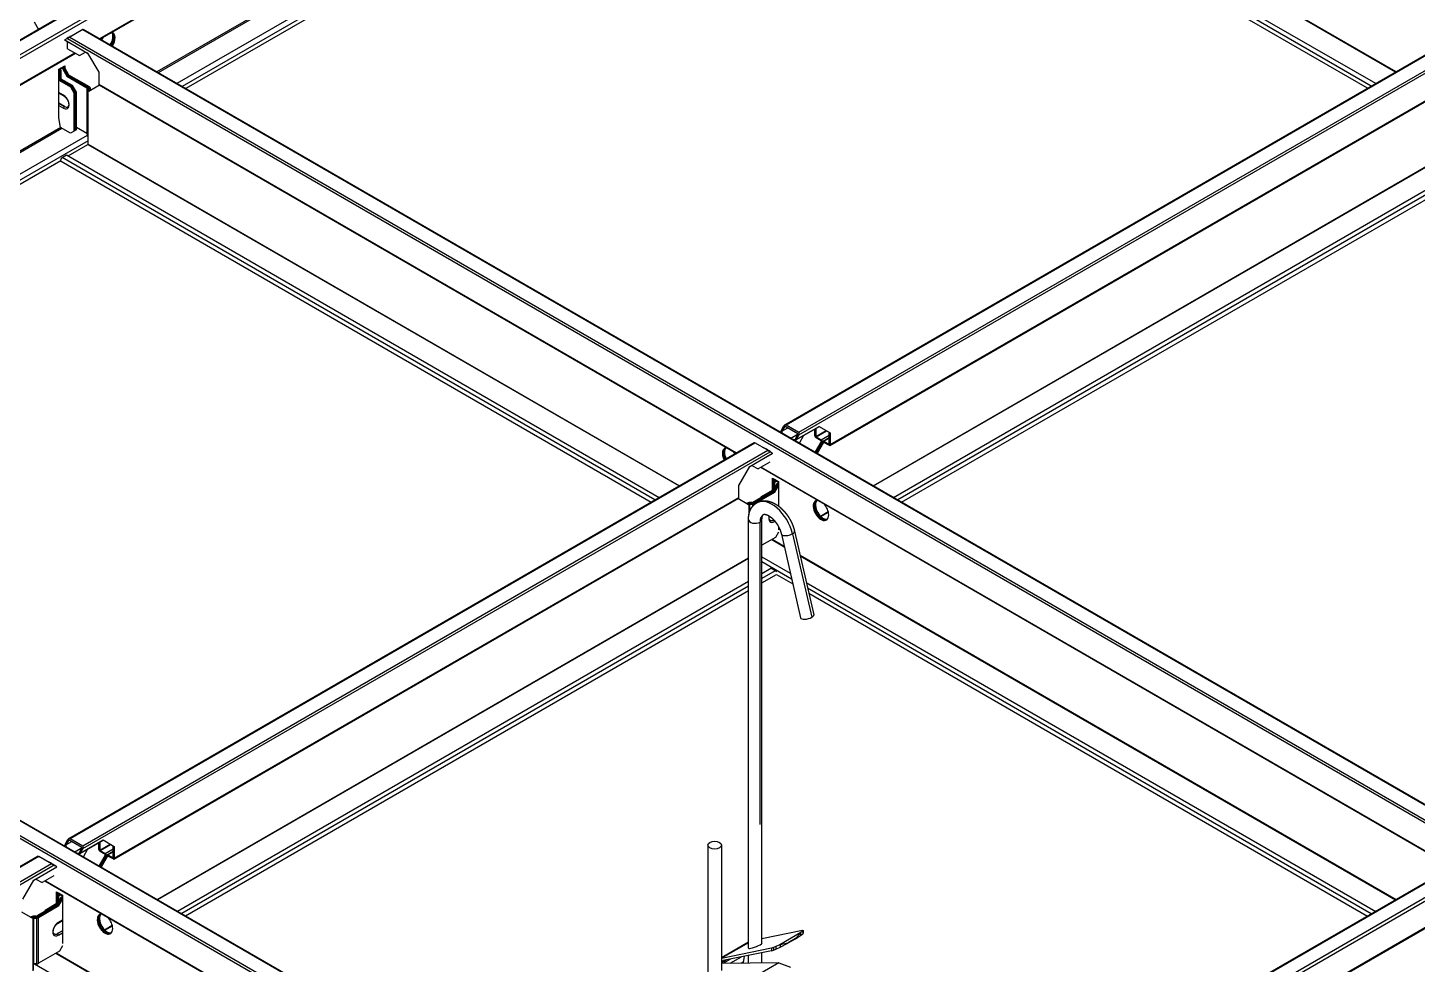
# Model space of a CAD drawing. Header units: millimetres. Extents: x -114 to 1795, y 14 to 1195.
# Drawn here: x 309.1 to 720.7, y 567.9 to 845.1 of the extents above; entities that cross this region are included whole.
import ezdxf

# ---------------------------------------------------------------- set-up
doc = ezdxf.new("R2010")
doc.units = ezdxf.units.MM
doc.layers.add('AM_VIS', color=7, linetype='Continuous', lineweight=30)

msp = doc.modelspace()

# ---------------------------------------------------------------- linework, layer by layer
at = {"layer": 'AM_VIS'}
for p, q in [((526.12, 968.12), (103.11, 723.9)), ((526.01, 967.84), (103.5, 723.9)), ((524.02, 961.46), (104.87, 719.46)), ((524.43, 962.79), (105.28, 720.79)), ((521.04, 951.93), (330.36, 841.84)), ((520.95, 951.66), (330.55, 841.73)), ((530.96, 938.02), (347.36, 832.02)), ((531.34, 937.81), (347.74, 831.81)), ((538.97, 935.82), (353.28, 828.61)), ((539.25, 934.22), (354.8, 827.73)), ((714.32, 832), (539.17, 933.12)), ((714.46, 832.08), (539.25, 933.24)), ((531.12, 928.25), (355.91, 827.09)), ((706.03, 827.21), (531.21, 928.15)), ((707.14, 827.85), (531.54, 929.24)), ((708.45, 828.61), (532.85, 929.99)), ((310.92, 846.88), (312.22, 844.63)), ((325.35, 844.57), (321.53, 842.36)), ((325.35, 844.57), (325.49, 844.65)), ((325.35, 844.57), (740.35, 604.97)), ((325.49, 844.65), (740.7, 604.93)), ((533.38, 727.53), (736.45, 844.78)), ((533.73, 727.56), (736.6, 844.69)), ((320.82, 841.96), (320.04, 841.51)), ((320.04, 841.51), (326.81, 837.6)), ((320.07, 841.44), (326.81, 837.54)), ((321.04, 842.19), (320.76, 842.03)), ((320.82, 841.96), (321.53, 842.36)), ((320.82, 841.96), (736.53, 601.95)), ((320.86, 838.87), (320.86, 840.98)), ((321.19, 842.17), (321.12, 842.21)), ((321.53, 842.36), (736.53, 602.76)), ((321.85, 842.65), (321.56, 842.49)), ((537.55, 725.36), (740.42, 842.49)), ((537.55, 724.54), (741.12, 842.08)), ((323.23, 837.5), (184.35, 757.32)), ((323.04, 837.62), (184.49, 757.63)), ((320.86, 838.87), (324.37, 836.85)), ((324.37, 836.85), (326.2, 837.9)), ((326.81, 837.6), (330.08, 831.93)), ((326.82, 837.54), (326.83, 837.55)), ((318.31, 832.81), (320.08, 833.83)), ((318.31, 818.52), (318.31, 832.81)), ((318.66, 832.38), (318.31, 832.59)), ((318.31, 832.5), (318.59, 832.34)), ((318.59, 832.34), (318.31, 832.18)), ((318.31, 832.18), (318.31, 829.57)), ((318.31, 832.18), (318.31, 832.18)), ((318.4, 832.86), (318.95, 832.55)), ((318.59, 829.73), (318.59, 832.34)), ((318.95, 832.55), (318.66, 832.38)), ((318.66, 832.38), (318.66, 829.77)), ((318.81, 832.63), (318.81, 833.09)), ((319.44, 832.83), (318.9, 833.15)), ((318.95, 829.93), (318.95, 832.55)), ((319.18, 833.31), (319.72, 832.99)), ((319.8, 833.04), (319.25, 833.35)), ((319.72, 832.99), (319.44, 832.83)), ((319.44, 832.83), (320.64, 830.75)), ((319.53, 833.51), (320.08, 833.2)), ((319.72, 833.62), (319.72, 833.4)), ((320.93, 830.91), (319.72, 832.99)), ((319.8, 833.36), (319.8, 833.66)), ((320.08, 833.2), (319.8, 833.04)), ((319.8, 833.04), (321, 830.95)), ((320.08, 833.83), (320.08, 833.2)), ((321.28, 831.12), (320.08, 833.2)), ((330.08, 831.93), (330.08, 828.4)), ((318.59, 829.73), (318.31, 829.57)), ((318.31, 829.57), (321.7, 827.61)), ((321.99, 827.77), (318.59, 829.73)), ((318.95, 829.93), (318.66, 829.77)), ((318.66, 829.77), (322.06, 827.81)), ((322.34, 827.97), (318.95, 829.93)), ((320.64, 830.75), (320.93, 830.91)), ((320.64, 830.75), (326.58, 827.32)), ((326.87, 827.48), (320.93, 830.91)), ((321, 830.95), (321.28, 831.12)), ((321, 830.95), (327.09, 827.43)), ((327.37, 827.6), (321.28, 831.12)), ((321.99, 827.77), (321.7, 827.61)), ((321.7, 827.61), (322.84, 825.65)), ((323.12, 825.81), (321.99, 827.77)), ((322.34, 827.97), (322.06, 827.81)), ((322.06, 827.81), (323.19, 825.85)), ((323.47, 826.01), (322.34, 827.97)), ((327.09, 827.43), (327.09, 827.23)), ((330.33, 828.09), (327.15, 826.26)), ((330.08, 828.4), (519.09, 719.28)), ((330.19, 828.17), (518.94, 719.2)), ((546.71, 721.46), (731.76, 828.3)), ((546.81, 721.69), (731.86, 828.52)), ((319.69, 825.11), (318.31, 825.9)), ((318.31, 825.77), (319.77, 824.93)), ((322.84, 825.65), (323.12, 825.81)), ((322.84, 814.54), (322.84, 825.65)), ((323.12, 814.71), (323.12, 825.81)), ((323.47, 826.01), (323.19, 825.85)), ((323.19, 825.85), (323.19, 814.75)), ((323.47, 814.91), (323.47, 826.01)), ((326.58, 827.32), (326.58, 813.77)), ((326.7, 827.16), (326.7, 826.71)), ((326.7, 826.71), (326.7, 813.15)), ((326.94, 812.83), (326.94, 826.38)), ((327.15, 826.26), (326.94, 826.38)), ((327.1, 826.71), (327.1, 827.16)), ((327.21, 827.27), (327.21, 826.82)), ((327.21, 826.82), (327.21, 826.55)), ((327.22, 826.55), (327.43, 826.42)), ((327.44, 826.43), (327.44, 826.5)), ((327.5, 826.46), (327.44, 826.5)), ((327.61, 826.82), (327.61, 827.27)), ((327.73, 826.66), (327.79, 826.63)), ((318.31, 822.77), (319.97, 821.81)), ((319.96, 821.8), (318.31, 822.76)), ((318.31, 822.12), (319.69, 821.33)), ((319.97, 821.81), (319.96, 821.8)), ((318.83, 815.55), (135.23, 709.55)), ((319.21, 815.33), (135.61, 709.33)), ((318.73, 815.6), (318.31, 818.46)), ((321.7, 813.89), (318.73, 815.6)), ((326.58, 813.77), (323.47, 815.56)), ((326.7, 813.26), (141.15, 706.13)), ((326.97, 811.66), (142.67, 705.26)), ((322.84, 814.54), (321.7, 813.89)), ((323.12, 814.71), (322.84, 814.54)), ((323.19, 814.75), (323.12, 814.71)), ((323.47, 814.91), (323.19, 814.75)), ((326.97, 812.81), (326.94, 812.83)), ((326.97, 810.68), (326.97, 812.81)), ((319.26, 806.68), (320.57, 807.44)), ((320.57, 807.44), (496.18, 706.05)), ((321.03, 807.17), (326.9, 810.56)), ((326.9, 810.56), (502.05, 709.44)), ((326.97, 810.68), (502.19, 709.52)), ((559.54, 709.52), (734.86, 810.74)), ((559.69, 709.44), (735.04, 810.68)), ((565.56, 706.05), (741.37, 807.56)), ((318.85, 805.69), (143.78, 704.62)), ((318.94, 805.59), (493.76, 704.66)), ((494.87, 705.3), (319.26, 806.68)), ((742.68, 806.81), (566.86, 705.3)), ((567.97, 704.66), (743.01, 805.71)), ((532.25, 725.81), (533.02, 727.16)), ((532.25, 725.81), (532.53, 725.65)), ((533.31, 726.99), (532.53, 725.65)), ((532.53, 725.65), (534.23, 726.63)), ((533.31, 726.99), (533.45, 727.07)), ((537.27, 724.87), (533.45, 727.07)), ((533.73, 727.56), (537.55, 725.36)), ((535.15, 723.61), (537.29, 724.84)), ((537.29, 724.82), (535.17, 723.59)), ((536.49, 723.36), (537.27, 724.71)), ((536.68, 723.09), (543.43, 726.99)), ((536.77, 723.2), (543.54, 727.1)), ((537.55, 724.54), (536.77, 723.2)), ((542.29, 724.3), (542.29, 726.33)), ((542.57, 726.49), (542.57, 724.14)), ((542.57, 724.14), (545.62, 725.9)), ((542.64, 724.01), (545.76, 725.82)), ((543.54, 727.1), (546.81, 725.21)), ((546.53, 721.85), (546.53, 725.37)), ((546.81, 725.21), (546.81, 721.69)), ((113.21, 722.09), (510.59, 492.67)), ((113.36, 722.18), (510.59, 492.84)), ((321.24, 605.06), (524.32, 722.3)), ((321.6, 605.09), (524.47, 722.22)), ((524.32, 722.3), (524.47, 722.22)), ((528.29, 720.01), (524.47, 722.22)), ((950.38, 723.18), (527.37, 478.95)), ((950.27, 722.89), (527.77, 478.95)), ((536.49, 723.36), (536.77, 723.2)), ((537.7, 722.14), (539.04, 724.45)), ((542.34, 719.46), (544.2, 722.67)), ((544.48, 722.5), (542.62, 719.29)), ((542.64, 724.01), (544.16, 723.14)), ((544.16, 722.81), (542.64, 723.69)), ((542.7, 719.25), (544.55, 722.46)), ((544.83, 722.3), (542.98, 719.09)), ((544.16, 723.14), (546.53, 724.5)), ((544.22, 722.73), (544.51, 722.56)), ((544.48, 722.5), (544.59, 722.57)), ((544.59, 722.52), (544.88, 722.35)), ((544.69, 722.71), (546.53, 723.77)), ((544.83, 722.3), (544.94, 722.36)), ((544.94, 722.69), (546.53, 723.6)), ((544.94, 722.69), (546.46, 721.81)), ((546.46, 721.48), (544.94, 722.36)), ((546.46, 721.81), (546.53, 721.85)), ((108.69, 719.48), (510.59, 487.45)), ((109.4, 719.89), (510.59, 488.26)), ((325.42, 602.89), (528.29, 720.01)), ((325.42, 602.07), (528.99, 719.6)), ((523, 715.19), (529.75, 719.09)), ((523.01, 715.25), (529.77, 719.15)), ((528.92, 716.5), (525.44, 714.49)), ((528.25, 720.14), (527.97, 720.3)), ((528.29, 720.01), (528.99, 719.6)), ((528.69, 719.85), (528.63, 719.81)), ((529.05, 719.68), (528.77, 719.84)), ((529.77, 719.15), (528.99, 719.6)), ((948.28, 716.51), (529.13, 474.52)), ((948.7, 717.84), (529.55, 475.85)), ((519.73, 709.57), (523.01, 715.25)), ((522.98, 715.2), (523, 715.19)), ((523.62, 715.55), (525.44, 714.49)), ((526.27, 714.97), (727.37, 598.86)), ((526.41, 715.05), (727.27, 599.09)), ((519.73, 706.05), (519.73, 709.57)), ((529.59, 708.15), (526.34, 706.27)), ((529.74, 711.79), (531.5, 710.77)), ((529.74, 708.07), (529.74, 711.79)), ((531.01, 710.11), (529.81, 708.03)), ((530.02, 710.68), (529.88, 710.77)), ((530.02, 711.62), (530.02, 710.85)), ((530.65, 711.05), (530.02, 710.68)), ((530.02, 708.4), (530.02, 710.68)), ((530.09, 710.89), (530.09, 711.58)), ((530.09, 710.64), (530.73, 711.01)), ((530.09, 710.64), (530.09, 708.52)), ((530.37, 710.48), (530.09, 710.64)), ((530.09, 707.87), (531.29, 709.95)), ((531.36, 709.91), (530.16, 707.83)), ((530.37, 711.42), (530.37, 711.05)), ((530.37, 711.21), (530.65, 711.05)), ((531.01, 710.85), (530.37, 710.48)), ((530.37, 709.01), (530.37, 710.48)), ((530.44, 707.66), (531.5, 709.5)), ((530.65, 711.05), (530.73, 711.01)), ((530.73, 711.01), (531.01, 710.85)), ((531.01, 710.85), (531.5, 710.56)), ((531.01, 710.11), (531.5, 710.4)), ((531.29, 709.95), (531.01, 710.11)), ((531.5, 710.07), (531.29, 709.95)), ((531.36, 709.91), (531.5, 709.99)), ((531.5, 709.83), (531.36, 709.91)), ((531.5, 710.77), (531.5, 703.5)), ((334.58, 598.98), (519.63, 705.82)), ((334.68, 599.21), (519.73, 706.05)), ((522.66, 703.91), (519.49, 705.74)), ((522.24, 704.4), (522.03, 704.27)), ((522.31, 704.11), (522.52, 704.23)), ((522.44, 704.1), (522.38, 704.07)), ((522.52, 704.23), (522.52, 704.15)), ((522.72, 703.94), (522.66, 703.91)), ((522.72, 703.94), (522.72, 700.9)), ((523.58, 704.53), (522.81, 704.53)), ((522.81, 704.23), (522.81, 704.3)), ((522.81, 704.3), (523.58, 704.3)), ((523.78, 704.24), (523.01, 704.24)), ((523.01, 701.95), (523.01, 704.01)), ((523.01, 704.01), (523.78, 704.01)), ((523.58, 704.3), (523.58, 704.24)), ((523.78, 704.01), (523.78, 703.36)), ((529.81, 708.03), (523.87, 704.6)), ((530.16, 707.83), (524.07, 704.31)), ((524.15, 704.44), (530.09, 707.87)), ((524.15, 704.36), (524.15, 704.44)), ((524.35, 704.14), (530.44, 707.66)), ((524.35, 703.96), (524.35, 704.14)), ((526.34, 706.27), (526.13, 705.91)), ((526.55, 706.15), (526.34, 706.27)), ((529.81, 708.03), (530.09, 707.87)), ((530.16, 707.83), (530.44, 707.66)), ((543.94, 700.52), (546.25, 701.85)), ((544.05, 700.41), (546.29, 701.7)), ((522.61, 572.56), (522.61, 699.54)), ((526.02, 609.23), (526.02, 698.72)), ((526.61, 574.12), (526.61, 699.54)), ((529.98, 699.38), (530.06, 699.42)), ((529.98, 699.38), (529.99, 699.37)), ((530.07, 699.42), (529.99, 699.37)), ((530.27, 698.89), (530.44, 698.99)), ((531.5, 695.78), (530.58, 694.19)), ((531.5, 697.38), (531.5, 696.48)), ((536.24, 696.07), (541.92, 671.31)), ((530.58, 694.19), (526.61, 691.89)), ((529.52, 693.58), (533.19, 691.46)), ((529.66, 693.66), (533.15, 691.65)), ((532.34, 695.17), (538.03, 670.42)), ((535.64, 695.32), (541.33, 670.56)), ((347.41, 587.05), (522.61, 688.2)), ((347.55, 586.97), (522.61, 688.03)), ((526.61, 688.48), (534.99, 683.65)), ((537.88, 688.92), (714.46, 586.97)), ((537.93, 688.73), (714.32, 586.89)), ((535.39, 681.9), (526.61, 686.97)), ((526.61, 683.57), (529.24, 685.09)), ((530.55, 684.33), (526.61, 682.06)), ((530.55, 684.33), (529.24, 685.09)), ((353.42, 583.58), (522.61, 681.26)), ((522.61, 679.75), (354.73, 582.82)), ((526.61, 680.77), (530.87, 683.23)), ((530.87, 683.23), (535.73, 680.43)), ((539.72, 680.91), (708.45, 583.5)), ((355.84, 582.18), (522.61, 678.46)), ((707.14, 582.74), (540.12, 679.17)), ((540.46, 677.7), (706.03, 582.1)), ((320.11, 603.33), (320.89, 604.68)), ((320.11, 603.33), (320.4, 603.17)), ((321.17, 604.52), (320.4, 603.17)), ((320.4, 603.17), (322.09, 604.15)), ((321.17, 604.52), (321.32, 604.6)), ((325.13, 602.4), (321.32, 604.6)), ((321.6, 605.09), (325.42, 602.89)), ((323.02, 601.13), (325.16, 602.37)), ((325.16, 602.34), (323.04, 601.12)), ((324.36, 600.89), (325.13, 602.23)), ((324.55, 600.62), (331.3, 604.51)), ((324.64, 600.72), (331.4, 604.63)), ((325.42, 602.07), (324.64, 600.72)), ((325.57, 599.66), (326.9, 601.98)), ((330.15, 601.82), (330.15, 603.85)), ((330.44, 604.02), (330.44, 601.66)), ((330.44, 601.66), (333.49, 603.42)), ((330.51, 601.54), (333.63, 603.34)), ((330.51, 601.54), (332.03, 600.66)), ((332.03, 600.33), (330.51, 601.21)), ((331.4, 604.63), (334.68, 602.74)), ((332.03, 600.66), (334.4, 602.03)), ((332.56, 600.24), (334.4, 601.3)), ((332.81, 600.21), (334.4, 601.13)), ((334.4, 599.37), (334.4, 602.9)), ((334.68, 602.74), (334.68, 599.21)), ((510.59, 603.11), (510.59, 564.83)), ((514.59, 603.11), (514.59, 566.01)), ((312.19, 599.83), (211.07, 541.45)), ((312.34, 599.74), (211.32, 541.42)), ((316.15, 597.54), (215.14, 539.22)), ((316.86, 597.13), (215.5, 538.61)), ((312.19, 599.83), (312.34, 599.74)), ((316.15, 597.54), (312.34, 599.74)), ((316.12, 597.67), (315.83, 597.83)), ((316.15, 597.54), (316.86, 597.13)), ((316.56, 597.38), (316.5, 597.34)), ((316.92, 597.2), (316.64, 597.37)), ((317.64, 596.68), (316.86, 597.13)), ((324.36, 600.89), (324.64, 600.72)), ((330.21, 596.98), (332.06, 600.19)), ((332.35, 600.03), (330.49, 596.82)), ((330.56, 596.78), (332.42, 599.99)), ((332.7, 599.82), (330.85, 596.61)), ((332.09, 600.26), (332.38, 600.09)), ((332.35, 600.03), (332.46, 600.09)), ((332.45, 600.05), (332.74, 599.88)), ((332.7, 599.82), (332.81, 599.88)), ((332.81, 600.21), (334.33, 599.33)), ((334.33, 599.01), (332.81, 599.88)), ((334.33, 599.33), (334.4, 599.37)), ((310.87, 592.77), (317.64, 596.68)), ((310.87, 592.72), (317.62, 596.61)), ((311.48, 593.07), (313.31, 592.02)), ((316.79, 594.03), (313.31, 592.02)), ((307.6, 587.1), (310.87, 592.77)), ((310.85, 592.73), (310.86, 592.72)), ((314.13, 592.49), (510.59, 479.07)), ((314.28, 592.58), (510.59, 479.24)), ((317.6, 589.31), (319.37, 588.29)), ((317.6, 585.6), (317.6, 589.31)), ((317.89, 589.15), (317.89, 588.37)), ((317.96, 588.41), (317.96, 589.11)), ((318.24, 588.94), (318.24, 588.58)), ((318.24, 588.74), (318.52, 588.58)), ((747.49, 592.55), (608.62, 512.37)), ((747.3, 592.67), (608.75, 512.68)), ((317.67, 585.56), (311.73, 582.13)), ((318.03, 585.35), (311.93, 581.83)), ((312.02, 581.96), (317.96, 585.39)), ((312.22, 581.67), (318.31, 585.19)), ((317.46, 585.68), (314.21, 583.8)), ((318.88, 587.64), (317.67, 585.56)), ((317.67, 585.56), (317.96, 585.39)), ((317.89, 588.21), (317.74, 588.29)), ((318.52, 588.58), (317.89, 588.21)), ((317.89, 585.92), (317.89, 588.21)), ((317.96, 588.17), (318.59, 588.54)), ((317.96, 588.17), (317.96, 586.05)), ((318.24, 588), (317.96, 588.17)), ((317.96, 585.39), (319.16, 587.47)), ((319.23, 587.43), (318.03, 585.35)), ((318.03, 585.35), (318.31, 585.19)), ((318.88, 588.37), (318.24, 588)), ((318.24, 586.54), (318.24, 588)), ((318.31, 585.19), (319.37, 587.03)), ((318.52, 588.58), (318.59, 588.54)), ((318.59, 588.54), (318.88, 588.37)), ((318.88, 588.37), (319.37, 588.09)), ((318.88, 587.64), (319.37, 587.92)), ((319.16, 587.47), (318.88, 587.64)), ((319.37, 587.6), (319.16, 587.47)), ((319.23, 587.43), (319.37, 587.52)), ((319.37, 587.35), (319.23, 587.43)), ((319.37, 588.29), (319.37, 574)), ((310.53, 581.43), (307.36, 583.27)), ((309.9, 581.8), (310.11, 581.92)), ((310.39, 581.76), (310.18, 581.64)), ((310.25, 581.6), (310.31, 581.63)), ((310.39, 581.76), (310.39, 581.67)), ((310.59, 581.47), (310.53, 581.43)), ((310.59, 581.47), (310.59, 565.88)), ((311.45, 582.06), (310.67, 582.06)), ((310.67, 581.83), (311.45, 581.83)), ((310.67, 581.75), (310.67, 581.83)), ((311.65, 581.77), (310.87, 581.77)), ((310.87, 581.53), (311.65, 581.53)), ((310.87, 567.98), (310.87, 581.53)), ((311.45, 581.83), (311.45, 581.77)), ((311.65, 581.53), (311.65, 567.98)), ((312.02, 581.88), (312.02, 581.96)), ((312.22, 568.12), (312.22, 581.67)), ((314.21, 583.8), (314, 583.43)), ((314.42, 583.68), (314.21, 583.8)), ((318.05, 580.02), (319.37, 580.78)), ((319.37, 580.91), (318.13, 580.2)), ((317.85, 576.9), (319.37, 577.78)), ((317.85, 576.9), (317.86, 576.9)), ((319.37, 577.77), (317.86, 576.9)), ((318.13, 576.42), (319.37, 577.13)), ((331.81, 578.04), (334.12, 579.37)), ((331.92, 577.94), (334.15, 579.23)), ((526.61, 575.47), (538.65, 577.9)), ((538.1, 577.23), (531.85, 573.63)), ((538.01, 577.04), (536.51, 575.44)), ((536.51, 575.41), (538.01, 576.37)), ((538.1, 577.23), (538.01, 577.04)), ((538.01, 577.04), (538.01, 576.37)), ((538.01, 576.37), (538.68, 576.89)), ((538.68, 577.68), (538.1, 577.23)), ((538.65, 577.9), (538.82, 577.87)), ((538.82, 577.87), (538.68, 577.68)), ((538.68, 577.68), (538.68, 576.89)), ((538.68, 576.89), (538.82, 577.08)), ((538.82, 577.87), (538.82, 577.08)), ((319.37, 573.31), (318.45, 571.72)), ((522.61, 574.38), (514.59, 569.74)), ((522.61, 574.23), (514.59, 569.6)), ((529.46, 572.59), (514.59, 569.59)), ((529.98, 572.76), (529.46, 572.59)), ((529.46, 572.59), (529.46, 571.8)), ((530.7, 573.07), (529.98, 572.76)), ((529.98, 572.76), (529.98, 571.97)), ((529.98, 571.97), (530.7, 572.28)), ((531.85, 573.63), (530.7, 573.07)), ((530.7, 573.07), (530.7, 572.28)), ((530.7, 572.28), (532.04, 572.93)), ((532.04, 573.6), (531.85, 573.63)), ((534.23, 574.09), (532.04, 573.6)), ((532.04, 572.93), (534.23, 574.09)), ((532.04, 573.6), (532.04, 572.93)), ((534.41, 574.2), (534.23, 574.09)), ((536.51, 575.44), (534.41, 574.2)), ((534.41, 574.2), (536.51, 575.41)), ((536.51, 575.44), (536.51, 575.41)), ((318.45, 571.72), (312.22, 568.12)), ((317.39, 571.1), (502.19, 464.41)), ((317.53, 571.19), (502.33, 464.49)), ((515.96, 569.08), (514.59, 568.29)), ((514.99, 568.89), (514.59, 568.66)), ((514.59, 568.75), (514.88, 568.87)), ((531.63, 568.28), (514.59, 568.04)), ((514.88, 568.87), (515.08, 568.91)), ((517.27, 569.35), (515.02, 568.05)), ((529.46, 571.8), (515.08, 568.91)), ((520.39, 569.98), (517.1, 568.08)), ((521.06, 568.43), (520.53, 568.12)), ((521.34, 570.17), (521.06, 568.43)), ((521.06, 568.43), (521.06, 568.13)), ((531.63, 568.28), (522.44, 562.97)), ((522.61, 568.15), (522.61, 570.42)), ((526.61, 568.21), (526.61, 571.23)), ((529.46, 571.8), (529.98, 571.97)), ((531.63, 568.28), (535.09, 567.02)), ((310.73, 566.14), (310.73, 567.97)), ((311.65, 567.98), (310.87, 567.98)), ((311.06, 567.98), (496.32, 461.02))]:
    msp.add_line(p, q, dxfattribs=at)
for centre, major_axis, ratio, start_param, end_param in [((332.66, 840.83), (1.63, 2.81), 0.57735, 1.433483, 1.656383), ((332.03, 841.2), (1.62, 2.81), 0.57735, 4.626802, 6.045011), ((332.31, 841.04), (1.63, 2.81), 0.57735, 4.626802, 6.174184), ((332.38, 841), (1.62, 2.81), 0.57735, 4.626802, 6.196047), ((332.66, 840.83), (1.63, 2.81), 0.57735, 4.626802, 6.420499), ((326.3, 827.16), (0.8, 0), 0.57735, 0, 0.785398), ((326.81, 827.27), (0.4, 0), 0.57735, 0, 0.785398), ((326.81, 827.27), (0.8, 0), 0.57735, 0, 0.785398), ((330.44, 828.61), (0.25, 0.433), 0.57735, 2.356194, 3.141593), ((319.96, 825.27), (0.195, 0.338), 0.57735, 2.356194, 3.141593), ((319.69, 823.22), (1.16, -2), 0.57735, 5.497787, 8.63938), ((326.3, 827.16), (0.4, 0), 0.57735, 0, 0.785398), ((327.5, 826.71), (0.8, 0), 0.57735, 3.141593, 3.926991), ((327.5, 826.71), (0.4, 0), 0.57735, 3.141593, 3.926991), ((328.01, 826.82), (0.8, 0), 0.57735, 3.141593, 3.926991), ((328.01, 826.82), (0.4, 0), 0.57735, 3.141593, 3.926991), ((319.96, 821.49), (0.195, 0.338), 0.57735, 0.785398, 2.356194), ((319.96, 823.38), (0.96, -1.67), 0.57735, 5.497787, 6.283185), ((319.97, 823.38), (0.96, -1.67), 0.57735, 5.497787, 6.279038), ((326.3, 813.6), (0.4, 0), 0.57735, 0, 0.785398), ((327.5, 813.15), (0.8, 0), 0.57735, 3.141593, 3.926991), ((326.9, 810.64), (0.05, 0.0866), 0.57735, 3.926991, 5.497787), ((319.26, 806.15), (0.325, 0.563), 0.57735, 0.785398, 3.141593), ((533.38, 726.95), (0.354, 0.612), 0.57735, 0, 1.570796), ((533.38, 726.95), (0.071, 0.122), 0.57735, 0, 1.570796), ((537.2, 724.75), (0.071, 0.122), 0.57735, 4.712389, 6.283185), ((537.2, 724.75), (0.354, 0.612), 0.57735, 4.712389, 6.283185), ((517.15, 717.75), (1.62, -2.81), 0.57735, 2.715122, 4.601832), ((517.43, 717.91), (1.63, -2.81), 0.57735, 3.228731, 3.926991), ((517.5, 717.95), (1.62, -2.81), 0.57735, 3.250594, 3.926991), ((517.78, 718.11), (1.63, -2.81), 0.57735, 3.33868, 3.926991), ((542.64, 724.09), (0.25, -0.433), 0.57735, 3.926991, 5.497787), ((542.64, 724.09), (0.05, -0.0866), 0.57735, 3.926991, 5.497787), ((544.16, 722.73), (0.25, -0.433), 0.57735, 0.885574, 2.356194), ((544.16, 722.73), (0.05, -0.0866), 0.57735, 1.309043, 2.356194), ((544.12, 722.71), (0.071, 0.122), 0.57735, 4.712389, 5.236034), ((544.12, 722.71), (0.354, 0.612), 0.57735, 4.712389, 4.812564), ((544.9, 722.26), (0.354, 0.612), 0.57735, 1.470621, 1.570796), ((544.94, 722.28), (0.25, -0.433), 0.57735, 2.356194, 3.826815), ((544.9, 722.26), (0.071, 0.122), 0.57735, 1.047151, 1.570796), ((544.94, 722.28), (0.05, -0.0866), 0.57735, 2.356194, 3.403346), ((546.46, 721.89), (0.05, -0.0866), 0.57735, 5.497787, 7.068583), ((546.46, 721.89), (0.25, -0.433), 0.57735, 5.497787, 7.068583), ((517.43, 717.91), (1.63, -2.81), 0.57735, 3.926991, 4.601832), ((517.5, 717.95), (1.62, -2.81), 0.57735, 3.926991, 4.601832), ((517.78, 718.11), (1.63, -2.81), 0.57735, 3.926991, 4.601832), ((517.15, 717.75), (1.62, -2.81), 0.57735, 1.681353, 1.997267), ((519.38, 706.25), (0.25, -0.433), 0.57735, 0, 0.785398), ((522.81, 704.07), (0.8, 0), 0.57735, 1.570796, 2.356194), ((523.01, 703.78), (0.8, 0), 0.57735, 1.570796, 2.356194), ((522.81, 704.07), (0.4, 0), 0.57735, 1.570796, 2.356194), ((523.01, 703.78), (0.4, 0), 0.57735, 1.570796, 2.356194), ((523.58, 704.76), (0.4, 0), 0.57735, 4.712389, 5.497787), ((523.58, 704.76), (0.8, 0), 0.57735, 4.712389, 5.497787), ((523.78, 704.47), (0.4, 0), 0.57735, 4.712389, 5.497787), ((523.78, 704.47), (0.8, 0), 0.57735, 4.712389, 5.497787), ((529.56, 696.68), (4.5, -7.79), 0.57735, 1.082104, 3.141593), ((544.09, 702.19), (1.62, -2.81), 0.57735, 2.715122, 7.068583), ((544.37, 702.36), (1.63, -2.81), 0.57735, 3.228731, 3.926991), ((544.44, 702.4), (1.62, -2.81), 0.57735, 3.250594, 3.926991), ((544.73, 702.56), (1.63, -2.81), 0.57735, 3.33868, 3.926991), ((544.09, 702.19), (1.62, -2.81), 0.57735, 0.785398, 1.997267), ((529.56, 696.68), (2.5, -4.33), 0.57735, 3.141593, 3.926991), ((530.27, 700.78), (1.16, 2), 0.57735, 1.999393, 3.926991), ((544.37, 702.36), (1.63, -2.81), 0.57735, 3.926991, 6.196047), ((544.44, 702.4), (1.62, -2.81), 0.57735, 3.926991, 6.174184), ((544.73, 702.56), (1.63, -2.81), 0.57735, 3.926991, 6.086098), ((524.61, 699.54), (2, 0), 0.57735, 3.141593, 5.497787), ((524.61, 699.54), (2, 0), 0.57735, 5.497787, 6.283185), ((529.98, 700.95), (0.96, 1.67), 0.57735, 3.14574, 3.926991), ((529.99, 700.94), (0.96, 1.67), 0.57735, 3.141593, 3.926991), ((529.99, 699.05), (0.195, -0.338), 0.57735, 0.785398, 2.356194), ((534.29, 695.62), (1.95, 0.45), 0.383322, 5.387647, 6.283185), ((534.29, 695.62), (1.95, 0.45), 0.383322, 3.141593, 3.81685), ((534.29, 695.62), (1.95, 0.45), 0.383322, 3.81685, 5.387647), ((530.55, 683.8), (0.325, -0.563), 0.57735, 1.591512, 2.356194), ((539.98, 670.86), (1.95, 0.45), 0.383322, 5.387647, 6.283185), ((539.98, 670.86), (1.95, 0.45), 0.383322, 3.141593, 5.387647), ((321.24, 604.48), (0.354, 0.612), 0.57735, 0, 1.570796), ((321.24, 604.48), (0.071, 0.122), 0.57735, 0, 1.570796), ((325.06, 602.27), (0.071, 0.122), 0.57735, 4.712389, 6.283185), ((325.06, 602.27), (0.354, 0.612), 0.57735, 4.712389, 6.283185), ((330.51, 601.62), (0.25, -0.433), 0.57735, 3.926991, 5.497787), ((330.51, 601.62), (0.05, -0.0866), 0.57735, 3.926991, 5.497787), ((512.59, 603.11), (2, 0), 0.57735, 0.785398, 7.068583), ((332.03, 600.25), (0.25, -0.433), 0.57735, 0.885574, 2.356194), ((332.03, 600.25), (0.05, -0.0866), 0.57735, 1.309043, 2.356194), ((331.99, 600.23), (0.071, 0.122), 0.57735, 4.712389, 5.236034), ((331.99, 600.23), (0.354, 0.612), 0.57735, 4.712389, 4.812564), ((332.77, 599.78), (0.354, 0.612), 0.57735, 1.470621, 1.570796), ((332.81, 599.8), (0.25, -0.433), 0.57735, 2.356194, 3.826815), ((332.77, 599.78), (0.071, 0.122), 0.57735, 1.047151, 1.570796), ((332.81, 599.8), (0.05, -0.0866), 0.57735, 2.356194, 3.403346), ((334.33, 599.42), (0.05, -0.0866), 0.57735, 5.497787, 7.068583), ((334.33, 599.42), (0.25, -0.433), 0.57735, 5.497787, 7.068583), ((310.67, 581.6), (0.8, 0), 0.57735, 1.570796, 2.356194), ((310.87, 581.3), (0.8, 0), 0.57735, 1.570796, 2.356194), ((310.67, 581.6), (0.4, 0), 0.57735, 1.570796, 2.356194), ((310.87, 581.3), (0.4, 0), 0.57735, 1.570796, 2.356194), ((311.45, 582.29), (0.4, 0), 0.57735, 4.712389, 5.497787), ((311.45, 582.29), (0.8, 0), 0.57735, 4.712389, 5.497787), ((311.65, 582), (0.4, 0), 0.57735, 4.712389, 5.497787), ((311.65, 582), (0.8, 0), 0.57735, 4.712389, 5.497787), ((331.96, 579.72), (1.62, -2.81), 0.57735, 2.715122, 7.068583), ((332.24, 579.88), (1.63, -2.81), 0.57735, 3.228731, 3.926991), ((332.24, 579.88), (1.63, -2.81), 0.57735, 3.926991, 6.196047), ((332.31, 579.92), (1.62, -2.81), 0.57735, 3.250594, 3.926991), ((332.31, 579.92), (1.62, -2.81), 0.57735, 3.926991, 6.174184), ((332.59, 580.08), (1.63, -2.81), 0.57735, 3.33868, 3.926991), ((332.59, 580.08), (1.63, -2.81), 0.57735, 3.926991, 6.086098), ((331.96, 579.72), (1.62, -2.81), 0.57735, 0.785398, 1.997267), ((318.13, 578.31), (1.16, 2), 0.57735, 0.785398, 3.926991), ((317.85, 578.47), (0.96, 1.67), 0.57735, 3.14574, 3.926991), ((317.86, 578.47), (0.96, 1.67), 0.57735, 3.141593, 3.926991), ((317.86, 576.58), (0.195, -0.338), 0.57735, 0.785398, 2.356194), ((317.86, 580.36), (0.195, -0.338), 0.57735, 0, 0.785398), ((524.61, 573.34), (2, 0.8), 0.162502, 3.076409, 5.432603), ((524.61, 573.34), (2, 0.8), 0.162502, 5.432603, 6.218002), ((311.65, 568.44), (0.8, 0), 0.57735, 4.712389, 5.497787), ((310.87, 567.75), (0.4, 0), 0.57735, 1.570796, 1.929116)]:
    msp.add_ellipse(centre, major_axis=major_axis, ratio=ratio, start_param=start_param, end_param=end_param, dxfattribs=at)
for points, degree, knots in [([(320.07, 841.44), (320.06, 841.44), (320.06, 841.44), (320.05, 841.45), (320.05, 841.46), (320.05, 841.47), (320.04, 841.48), (320.04, 841.49), (320.04, 841.5), (320.04, 841.51)], 3, [0.899618, 0.899618, 0.899618, 0.899618, 0.9170044, 0.9170044, 0.9585022, 0.9585022, 0.9792511, 0.9792511, 1, 1, 1, 1]), ([(320.76, 842.03), (320.73, 842.01), (320.69, 841.98), (320.59, 841.88), (320.52, 841.81), (320.45, 841.74), (320.45, 841.74), (320.45, 841.74)], 3, [0.2113249, 0.2113249, 0.2113249, 0.2113249, 0.3323425, 0.3323425, 0.4976429, 0.4976429, 0.5, 0.5, 0.5, 0.5]), ([(321.12, 842.21), (321.11, 842.21), (321.09, 842.21), (321.04, 842.2), (320.99, 842.16), (320.87, 842.05), (320.8, 841.98), (320.73, 841.91), (320.73, 841.91), (320.73, 841.9)], 3, [0.100382, 0.100382, 0.100382, 0.100382, 0.1679531, 0.1679531, 0.3323425, 0.3323425, 0.4976429, 0.4976429, 0.5, 0.5, 0.5, 0.5]), ([(321.21, 842.18), (321.21, 842.19), (321.21, 842.2), (321.22, 842.21), (321.22, 842.22), (321.24, 842.25), (321.25, 842.27), (321.31, 842.33), (321.37, 842.37), (321.58, 842.51), (321.78, 842.61), (322.23, 842.83), (322.48, 842.95), (322.74, 843.06), (322.74, 843.07), (322.75, 843.07)], 3, [0, 0, 0, 0, 0.0209941, 0.0209941, 0.0419883, 0.0419883, 0.0839766, 0.0839766, 0.1679531, 0.1679531, 0.3323425, 0.3323425, 0.4976429, 0.4976429, 0.5, 0.5, 0.5, 0.5]), ([(321.85, 842.65), (321.97, 842.73), (322.12, 842.8), (322.51, 842.99), (322.76, 843.11), (323.02, 843.23), (323.03, 843.23), (323.03, 843.23)], 3, [0.2113249, 0.2113249, 0.2113249, 0.2113249, 0.3323425, 0.3323425, 0.4976429, 0.4976429, 0.5, 0.5, 0.5, 0.5]), ([(326.82, 837.54), (326.82, 837.54), (326.81, 837.54), (326.81, 837.55), (326.81, 837.56), (326.81, 837.57), (326.81, 837.57), (326.81, 837.59), (326.81, 837.59), (326.81, 837.6)], 3, [0.880792, 0.880792, 0.880792, 0.880792, 0.9170044, 0.9170044, 0.9585022, 0.9585022, 0.9792511, 0.9792511, 1, 1, 1, 1]), ([(319.77, 824.93), (319.83, 824.9), (319.88, 824.86), (319.94, 824.82), (319.99, 824.78), (320.05, 824.73), (320.11, 824.69), (320.16, 824.63), (320.22, 824.58), (320.28, 824.52), (320.33, 824.47), (320.39, 824.4), (320.44, 824.34), (320.5, 824.27), (320.55, 824.21), (320.6, 824.14), (320.65, 824.06), (320.7, 823.99), (320.75, 823.91), (320.79, 823.84), (320.83, 823.76), (320.88, 823.68), (320.91, 823.6), (320.95, 823.52), (320.99, 823.44), (321.02, 823.36), (321.05, 823.28), (321.08, 823.2), (321.1, 823.12), (321.12, 823.04), (321.14, 822.97), (321.16, 822.89), (321.18, 822.81), (321.19, 822.74), (321.2, 822.67), (321.2, 822.6), (321.21, 822.53), (321.21, 822.46), (321.21, 822.4), (321.21, 822.34), (321.2, 822.28), (321.2, 822.22), (321.19, 822.17), (321.18, 822.11), (321.17, 822.07), (321.15, 822.02), (321.14, 821.98), (321.12, 821.94), (321.1, 821.91), (321.09, 821.87), (321.06, 821.84), (321.04, 821.8), (321.01, 821.77), (320.98, 821.75), (320.96, 821.73), (320.93, 821.71)], 1, [0, 0, 0.04095, 0.081901, 0.122851, 0.163802, 0.204752, 0.245703, 0.286653, 0.328453, 0.370253, 0.412053, 0.453852, 0.495652, 0.537452, 0.579252, 0.621713, 0.664175, 0.706636, 0.749098, 0.791559, 0.834021, 0.876482, 0.919058, 0.961633, 1.004208, 1.046783, 1.089359, 1.131934, 1.174509, 1.216614, 1.258719, 1.300823, 1.342928, 1.385033, 1.427138, 1.469242, 1.510456, 1.551669, 1.592882, 1.634096, 1.675309, 1.716523, 1.757736, 1.798843, 1.83995, 1.881057, 1.922164, 1.963271, 2.004378, 2.045485, 2.09727, 2.149055, 2.20084, 2.252625, 2.30441, 2.356194, 2.356194]), ([(532.38, 725.21), (532.35, 725.31), (532.32, 725.4), (532.29, 725.56), (532.27, 725.62), (532.26, 725.71), (532.25, 725.73), (532.25, 725.78), (532.25, 725.79), (532.25, 725.81)], 3, [0.745528, 0.745528, 0.745528, 0.745528, 0.8340087, 0.8340087, 0.9170044, 0.9170044, 0.9585022, 0.9585022, 1, 1, 1, 1]), ([(532.66, 725.05), (532.63, 725.14), (532.61, 725.24), (532.57, 725.39), (532.55, 725.46), (532.54, 725.54), (532.53, 725.57), (532.53, 725.6), (532.53, 725.61), (532.53, 725.63), (532.53, 725.64), (532.53, 725.65)], 3, [0.745528, 0.745528, 0.745528, 0.745528, 0.8340087, 0.8340087, 0.9170044, 0.9170044, 0.9585022, 0.9585022, 0.9792511, 0.9792511, 1, 1, 1, 1]), ([(543.43, 726.99), (543.44, 727), (543.45, 727), (543.49, 727.02), (543.51, 727.04), (543.52, 727.06), (543.53, 727.07), (543.53, 727.09), (543.54, 727.09), (543.54, 727.1)], 3, [0.899618, 0.899618, 0.899618, 0.899618, 0.9170044, 0.9170044, 0.9585022, 0.9585022, 0.9792511, 0.9792511, 1, 1, 1, 1]), ([(527.97, 720.3), (527.84, 720.37), (527.69, 720.45), (527.3, 720.64), (527.05, 720.76), (526.79, 720.88), (526.79, 720.88), (526.78, 720.88)], 3, [0.2113249, 0.2113249, 0.2113249, 0.2113249, 0.3323425, 0.3323425, 0.4976429, 0.4976429, 0.5, 0.5, 0.5, 0.5]), ([(528.51, 719.97), (528.47, 720), (528.43, 720.03), (528.23, 720.16), (528.03, 720.26), (527.58, 720.48), (527.33, 720.6), (527.07, 720.71), (527.07, 720.71), (527.07, 720.72)], 3, [0.1058659, 0.1058659, 0.1058659, 0.1058659, 0.1679531, 0.1679531, 0.3323425, 0.3323425, 0.4976429, 0.4976429, 0.5, 0.5, 0.5, 0.5]), ([(535.99, 723.12), (536.1, 723.14), (536.19, 723.17), (536.33, 723.22), (536.39, 723.25), (536.45, 723.29), (536.46, 723.3), (536.48, 723.33), (536.49, 723.34), (536.49, 723.36)], 3, [0.745528, 0.745528, 0.745528, 0.745528, 0.8340087, 0.8340087, 0.9170044, 0.9170044, 0.9585022, 0.9585022, 1, 1, 1, 1]), ([(536.27, 722.96), (536.38, 722.98), (536.47, 723.01), (536.62, 723.06), (536.67, 723.08), (536.73, 723.12), (536.75, 723.14), (536.76, 723.16), (536.76, 723.17), (536.77, 723.18), (536.77, 723.19), (536.77, 723.2)], 3, [0.745528, 0.745528, 0.745528, 0.745528, 0.8340087, 0.8340087, 0.9170044, 0.9170044, 0.9585022, 0.9585022, 0.9792511, 0.9792511, 1, 1, 1, 1]), ([(528.7, 719.86), (528.71, 719.86), (528.72, 719.86), (528.77, 719.84), (528.82, 719.8), (528.94, 719.69), (529.01, 719.63), (529.08, 719.55), (529.08, 719.55), (529.08, 719.55)], 3, [0.1058659, 0.1058659, 0.1058659, 0.1058659, 0.1679531, 0.1679531, 0.3323425, 0.3323425, 0.4976429, 0.4976429, 0.5, 0.5, 0.5, 0.5]), ([(529.05, 719.68), (529.08, 719.66), (529.12, 719.63), (529.23, 719.53), (529.29, 719.46), (529.36, 719.39), (529.36, 719.39), (529.36, 719.39)], 3, [0.2113249, 0.2113249, 0.2113249, 0.2113249, 0.3323425, 0.3323425, 0.4976429, 0.4976429, 0.5, 0.5, 0.5, 0.5]), ([(529.75, 719.09), (529.75, 719.09), (529.75, 719.09), (529.76, 719.1), (529.76, 719.11), (529.77, 719.13), (529.77, 719.14), (529.77, 719.15)], 3, [0.8996181, 0.8996181, 0.8996181, 0.8996181, 0.9170044, 0.9170044, 0.9585022, 0.9585022, 1, 1, 1, 1]), ([(523, 715.19), (523, 715.19), (523, 715.19), (523, 715.2), (523, 715.2), (523, 715.22), (523.01, 715.22), (523.01, 715.23), (523.01, 715.24), (523.01, 715.25)], 3, [0.8807921, 0.8807921, 0.8807921, 0.8807921, 0.9170044, 0.9170044, 0.9585022, 0.9585022, 0.9792511, 0.9792511, 1, 1, 1, 1]), ([(522.61, 699.54), (522.61, 699.71), (522.61, 699.87), (522.62, 700.04), (522.63, 700.2), (522.65, 700.37), (522.67, 700.53), (522.69, 700.69), (522.72, 700.85), (522.75, 701.01), (522.78, 701.17), (522.82, 701.33), (522.86, 701.49), (522.9, 701.65), (522.95, 701.8), (523.01, 701.96), (523.07, 702.11), (523.13, 702.26), (523.2, 702.41), (523.27, 702.55), (523.34, 702.7), (523.43, 702.84), (523.5, 702.96), (523.58, 703.08), (523.66, 703.2), (523.75, 703.32), (523.84, 703.43), (523.93, 703.54), (524.03, 703.65), (524.13, 703.76), (524.23, 703.86), (524.34, 703.96), (524.45, 704.05), (524.57, 704.15), (524.69, 704.23), (524.81, 704.32), (524.93, 704.4), (525.06, 704.47)], 1, [4.712389, 4.712389, 4.7348289, 4.7572689, 4.7797088, 4.8021488, 4.8245887, 4.8470287, 4.8694686, 4.8919086, 4.9143485, 4.9367885, 4.9592284, 4.9816684, 5.0041083, 5.0265482, 5.0489882, 5.0714281, 5.0938681, 5.116308, 5.138748, 5.1611879, 5.1836279, 5.2032628, 5.2228978, 5.2425327, 5.2621677, 5.2818026, 5.3014376, 5.3210726, 5.3407075, 5.3603425, 5.3799774, 5.3996124, 5.4192473, 5.4388823, 5.4585172, 5.4781522, 5.4977871, 5.4977871]), ([(525.06, 704.47), (525.18, 704.55), (525.31, 704.61), (525.44, 704.67), (525.58, 704.73), (525.71, 704.78), (525.85, 704.83), (525.99, 704.88), (526.12, 704.91), (526.26, 704.95), (526.4, 704.98), (526.55, 705.01), (526.69, 705.03), (526.83, 705.04), (526.98, 705.06), (527.12, 705.07), (527.26, 705.07), (527.41, 705.07), (527.55, 705.07), (527.69, 705.06), (527.84, 705.05), (527.98, 705.03), (528.12, 705.01), (528.26, 704.99), (528.4, 704.96), (528.54, 704.93), (528.7, 704.9), (528.86, 704.86), (529.01, 704.81), (529.17, 704.76), (529.32, 704.71), (529.48, 704.65), (529.63, 704.59), (529.78, 704.52), (529.93, 704.46), (530.08, 704.38), (530.23, 704.31), (530.37, 704.23), (530.52, 704.15), (530.66, 704.07), (530.82, 703.97), (530.99, 703.86), (531.14, 703.76), (531.3, 703.65), (531.46, 703.53), (531.61, 703.42), (531.77, 703.3), (531.92, 703.17), (532.07, 703.04), (532.22, 702.91), (532.36, 702.78), (532.51, 702.64), (532.65, 702.5), (532.79, 702.36), (532.93, 702.21), (533.07, 702.07), (533.2, 701.91), (533.34, 701.76), (533.47, 701.6), (533.6, 701.45), (533.72, 701.28), (533.85, 701.12), (533.97, 700.96), (534.09, 700.79), (534.21, 700.62), (534.33, 700.45), (534.44, 700.27), (534.55, 700.1), (534.66, 699.92), (534.76, 699.75), (534.86, 699.57), (534.96, 699.39), (535.06, 699.21), (535.16, 699.03), (535.25, 698.84), (535.33, 698.66), (535.42, 698.47), (535.5, 698.29), (535.58, 698.1), (535.66, 697.91), (535.73, 697.72), (535.8, 697.53), (535.87, 697.35), (535.93, 697.17), (535.99, 696.98), (536.05, 696.8), (536.1, 696.62), (536.15, 696.43), (536.2, 696.25), (536.24, 696.07)], 1, [5.497787, 5.497787, 5.517139, 5.536491, 5.555842, 5.575194, 5.594546, 5.613898, 5.633249, 5.652601, 5.671953, 5.691305, 5.710656, 5.730008, 5.749664, 5.76932, 5.788975, 5.808631, 5.828287, 5.847942, 5.867598, 5.887254, 5.906909, 5.926565, 5.946221, 5.965876, 5.985532, 6.007964, 6.030396, 6.052828, 6.07526, 6.097692, 6.120124, 6.142556, 6.164988, 6.18742, 6.209853, 6.232285, 6.254717, 6.277149, 6.299581, 6.324998, 6.350416, 6.375834, 6.401252, 6.42667, 6.452087, 6.477505, 6.502923, 6.528341, 6.553759, 6.579176, 6.604594, 6.630012, 6.65543, 6.680892, 6.706353, 6.731815, 6.757277, 6.782739, 6.808201, 6.833662, 6.859124, 6.884586, 6.910048, 6.93551, 6.960972, 6.986433, 7.011895, 7.037073, 7.062251, 7.087428, 7.112606, 7.137784, 7.162962, 7.188139, 7.213317, 7.238495, 7.263673, 7.28885, 7.314028, 7.339206, 7.364384, 7.388495, 7.412607, 7.436718, 7.46083, 7.484941, 7.509053, 7.533164, 7.557276, 7.557276]), ([(526.61, 699.54), (526.61, 699.64), (526.61, 699.74), (526.62, 699.84), (526.62, 699.93), (526.63, 700.02), (526.65, 700.1), (526.66, 700.18), (526.67, 700.26), (526.69, 700.33), (526.71, 700.4), (526.73, 700.47), (526.75, 700.53), (526.77, 700.58), (526.79, 700.64), (526.81, 700.68), (526.83, 700.73), (526.85, 700.77), (526.87, 700.8), (526.89, 700.83), (526.91, 700.86), (526.92, 700.89), (526.94, 700.91), (526.96, 700.93), (526.97, 700.95), (526.99, 700.96), (527.01, 700.98), (527.03, 700.99), (527.04, 701), (527.06, 701.01)], 1, [4.712389, 4.712389, 4.7385689, 4.7647489, 4.7909288, 4.8171087, 4.8432887, 4.8694686, 4.8956486, 4.9218285, 4.9480084, 4.9741884, 5.0003683, 5.0265482, 5.0527282, 5.0789081, 5.1050881, 5.131268, 5.1574479, 5.1836279, 5.2098078, 5.2359878, 5.2621677, 5.2883476, 5.3145276, 5.3407075, 5.3721234, 5.4035394, 5.4349553, 5.4663712, 5.4977871, 5.4977871]), ([(527.06, 701.01), (527.09, 701.03), (527.14, 701.05), (527.2, 701.06), (527.28, 701.07), (527.38, 701.07), (527.5, 701.06), (527.56, 701.05), (527.62, 701.04), (527.69, 701.03), (527.75, 701.01), (527.83, 700.99), (527.9, 700.97), (527.98, 700.94), (528.06, 700.91), (528.15, 700.87), (528.23, 700.83), (528.31, 700.79), (528.4, 700.75), (528.49, 700.7), (528.57, 700.65), (528.66, 700.6), (528.75, 700.54), (528.84, 700.48), (528.94, 700.42), (529.03, 700.35), (529.12, 700.28), (529.22, 700.21), (529.32, 700.13), (529.42, 700.04), (529.52, 699.96), (529.62, 699.87), (529.72, 699.77), (529.82, 699.68), (529.92, 699.58), (530.02, 699.47), (530.11, 699.37), (530.21, 699.27), (530.3, 699.16), (530.39, 699.05), (530.48, 698.94), (530.56, 698.83), (530.65, 698.72), (530.74, 698.6), (530.82, 698.49), (530.9, 698.37), (530.99, 698.25), (531.07, 698.12), (531.15, 698), (531.22, 697.87), (531.3, 697.74), (531.38, 697.61), (531.45, 697.48), (531.52, 697.35), (531.59, 697.22), (531.65, 697.09), (531.72, 696.95), (531.78, 696.82), (531.84, 696.68), (531.89, 696.55), (531.95, 696.42), (532, 696.28), (532.05, 696.15), (532.1, 696.01), (532.14, 695.88), (532.18, 695.75), (532.22, 695.62), (532.26, 695.49), (532.3, 695.36), (532.33, 695.23), (532.34, 695.17)], 1, [5.497787, 5.497787, 5.566437, 5.635086, 5.703736, 5.772386, 5.841035, 5.909685, 5.937261, 5.964837, 5.992413, 6.019989, 6.047565, 6.075142, 6.102718, 6.130294, 6.15787, 6.185446, 6.211042, 6.236638, 6.262234, 6.28783, 6.313426, 6.339022, 6.364618, 6.390214, 6.41581, 6.441406, 6.467995, 6.494584, 6.521172, 6.547761, 6.57435, 6.600938, 6.627527, 6.654116, 6.680705, 6.707293, 6.732412, 6.757531, 6.78265, 6.807769, 6.832887, 6.858006, 6.883125, 6.908244, 6.933362, 6.958481, 6.9836, 7.009191, 7.034782, 7.060374, 7.085965, 7.111556, 7.137147, 7.162739, 7.18833, 7.213921, 7.239512, 7.265104, 7.290574, 7.316045, 7.341515, 7.366986, 7.392457, 7.417927, 7.443398, 7.468868, 7.494339, 7.519809, 7.54528, 7.557276, 7.557276]), ([(529.03, 699.28), (528.99, 699.3), (528.96, 699.32), (528.93, 699.35), (528.9, 699.39), (528.88, 699.43), (528.85, 699.47), (528.82, 699.53), (528.8, 699.58), (528.79, 699.63), (528.78, 699.68), (528.76, 699.73), (528.76, 699.79), (528.75, 699.85), (528.74, 699.91), (528.74, 699.97), (528.74, 700.04), (528.75, 700.1), (528.75, 700.17), (528.76, 700.24), (528.77, 700.31), (528.78, 700.38), (528.79, 700.46), (528.81, 700.51)], 1, [2.356194, 2.356194, 2.415099, 2.474004, 2.532909, 2.591814, 2.650719, 2.709624, 2.768529, 2.827433, 2.86993, 2.912426, 2.954922, 2.997419, 3.039915, 3.082412, 3.124908, 3.165828, 3.206749, 3.247669, 3.28859, 3.32951, 3.370431, 3.411351, 3.44153, 3.44153]), ([(320.24, 602.73), (320.22, 602.83), (320.19, 602.92), (320.15, 603.08), (320.14, 603.15), (320.12, 603.23), (320.12, 603.26), (320.11, 603.3), (320.11, 603.32), (320.11, 603.33)], 3, [0.745528, 0.745528, 0.745528, 0.745528, 0.8340087, 0.8340087, 0.9170044, 0.9170044, 0.9585022, 0.9585022, 1, 1, 1, 1]), ([(320.53, 602.57), (320.5, 602.67), (320.48, 602.76), (320.44, 602.92), (320.42, 602.99), (320.41, 603.07), (320.4, 603.09), (320.4, 603.13), (320.4, 603.14), (320.4, 603.16), (320.4, 603.16), (320.4, 603.17)], 3, [0.745528, 0.745528, 0.745528, 0.745528, 0.8340087, 0.8340087, 0.9170044, 0.9170044, 0.9585022, 0.9585022, 0.9792511, 0.9792511, 1, 1, 1, 1]), ([(331.3, 604.51), (331.31, 604.52), (331.32, 604.53), (331.36, 604.55), (331.37, 604.57), (331.39, 604.59), (331.4, 604.6), (331.4, 604.61), (331.4, 604.62), (331.4, 604.63)], 3, [0.899618, 0.899618, 0.899618, 0.899618, 0.9170044, 0.9170044, 0.9585022, 0.9585022, 0.9792511, 0.9792511, 1, 1, 1, 1]), ([(315.83, 597.83), (315.71, 597.9), (315.56, 597.98), (315.17, 598.17), (314.92, 598.28), (314.66, 598.4), (314.65, 598.4), (314.65, 598.41)], 3, [0.2113249, 0.2113249, 0.2113249, 0.2113249, 0.3323425, 0.3323425, 0.4976429, 0.4976429, 0.5, 0.5, 0.5, 0.5]), ([(316.38, 597.49), (316.34, 597.52), (316.29, 597.56), (316.1, 597.68), (315.9, 597.79), (315.45, 598), (315.2, 598.12), (314.94, 598.24), (314.94, 598.24), (314.93, 598.24)], 3, [0.1058659, 0.1058659, 0.1058659, 0.1058659, 0.1679531, 0.1679531, 0.3323425, 0.3323425, 0.4976429, 0.4976429, 0.5, 0.5, 0.5, 0.5]), ([(316.57, 597.38), (316.58, 597.39), (316.59, 597.39), (316.64, 597.37), (316.69, 597.33), (316.81, 597.22), (316.88, 597.15), (316.95, 597.08), (316.95, 597.08), (316.95, 597.08)], 3, [0.1058659, 0.1058659, 0.1058659, 0.1058659, 0.1679531, 0.1679531, 0.3323425, 0.3323425, 0.4976429, 0.4976429, 0.5, 0.5, 0.5, 0.5]), ([(316.92, 597.2), (316.95, 597.18), (316.99, 597.15), (317.09, 597.06), (317.16, 596.99), (317.23, 596.92), (317.23, 596.92), (317.23, 596.91)], 3, [0.2113249, 0.2113249, 0.2113249, 0.2113249, 0.3323425, 0.3323425, 0.4976429, 0.4976429, 0.5, 0.5, 0.5, 0.5]), ([(323.86, 600.65), (323.96, 600.67), (324.05, 600.69), (324.2, 600.75), (324.26, 600.77), (324.32, 600.81), (324.33, 600.83), (324.35, 600.85), (324.36, 600.87), (324.36, 600.89)], 3, [0.745528, 0.745528, 0.745528, 0.745528, 0.8340087, 0.8340087, 0.9170044, 0.9170044, 0.9585022, 0.9585022, 1, 1, 1, 1]), ([(324.14, 600.48), (324.25, 600.51), (324.34, 600.53), (324.48, 600.58), (324.54, 600.61), (324.6, 600.65), (324.61, 600.66), (324.63, 600.68), (324.63, 600.69), (324.64, 600.71), (324.64, 600.71), (324.64, 600.72)], 3, [0.745528, 0.745528, 0.745528, 0.745528, 0.8340087, 0.8340087, 0.9170044, 0.9170044, 0.9585022, 0.9585022, 0.9792511, 0.9792511, 1, 1, 1, 1]), ([(317.62, 596.61), (317.62, 596.61), (317.62, 596.62), (317.63, 596.62), (317.63, 596.63), (317.64, 596.65), (317.64, 596.66), (317.64, 596.68)], 3, [0.899618, 0.899618, 0.899618, 0.899618, 0.9170044, 0.9170044, 0.9585022, 0.9585022, 1, 1, 1, 1]), ([(310.86, 592.72), (310.87, 592.72), (310.87, 592.72), (310.87, 592.72), (310.87, 592.73), (310.87, 592.74), (310.87, 592.75), (310.87, 592.76), (310.87, 592.77), (310.87, 592.77)], 3, [0.880792, 0.880792, 0.880792, 0.880792, 0.9170044, 0.9170044, 0.9585022, 0.9585022, 0.9792511, 0.9792511, 1, 1, 1, 1]), ([(316.9, 576.8), (316.86, 576.82), (316.83, 576.85), (316.8, 576.88), (316.77, 576.91), (316.74, 576.95), (316.72, 577), (316.69, 577.05), (316.67, 577.11), (316.66, 577.16), (316.64, 577.21), (316.63, 577.26), (316.62, 577.31), (316.62, 577.37), (316.61, 577.43), (316.61, 577.5), (316.61, 577.56), (316.61, 577.63), (316.62, 577.69), (316.63, 577.76), (316.64, 577.83), (316.65, 577.91), (316.66, 577.98), (316.68, 578.06), (316.7, 578.13), (316.72, 578.21), (316.74, 578.29), (316.77, 578.37), (316.8, 578.45), (316.83, 578.53), (316.87, 578.61), (316.9, 578.69), (316.94, 578.77), (316.98, 578.84), (317.03, 578.92), (317.07, 579), (317.12, 579.07), (317.17, 579.15), (317.22, 579.22), (317.27, 579.29), (317.32, 579.36), (317.37, 579.43), (317.43, 579.49), (317.49, 579.55), (317.54, 579.61), (317.6, 579.67), (317.66, 579.73), (317.72, 579.78), (317.77, 579.83), (317.83, 579.87), (317.89, 579.92), (317.95, 579.95), (318, 579.99), (318.05, 580.02)], 1, [2.356194, 2.356194, 2.415099, 2.474004, 2.532909, 2.591814, 2.650719, 2.709624, 2.768529, 2.827433, 2.86993, 2.912426, 2.954922, 2.997419, 3.039915, 3.082412, 3.124908, 3.165828, 3.206749, 3.247669, 3.28859, 3.32951, 3.370431, 3.411351, 3.4531, 3.494848, 3.536596, 3.578344, 3.620092, 3.66184, 3.703588, 3.746025, 3.788462, 3.830899, 3.873336, 3.915773, 3.95821, 4.000647, 4.043231, 4.085816, 4.128401, 4.170986, 4.213571, 4.256156, 4.29874, 4.340888, 4.383035, 4.425183, 4.46733, 4.509477, 4.551625, 4.593772, 4.633311, 4.67285, 4.712389, 4.712389])]:
    msp.add_open_spline(points, degree=degree, knots=knots, dxfattribs=at)

doc.saveas('drawing.dxf')
